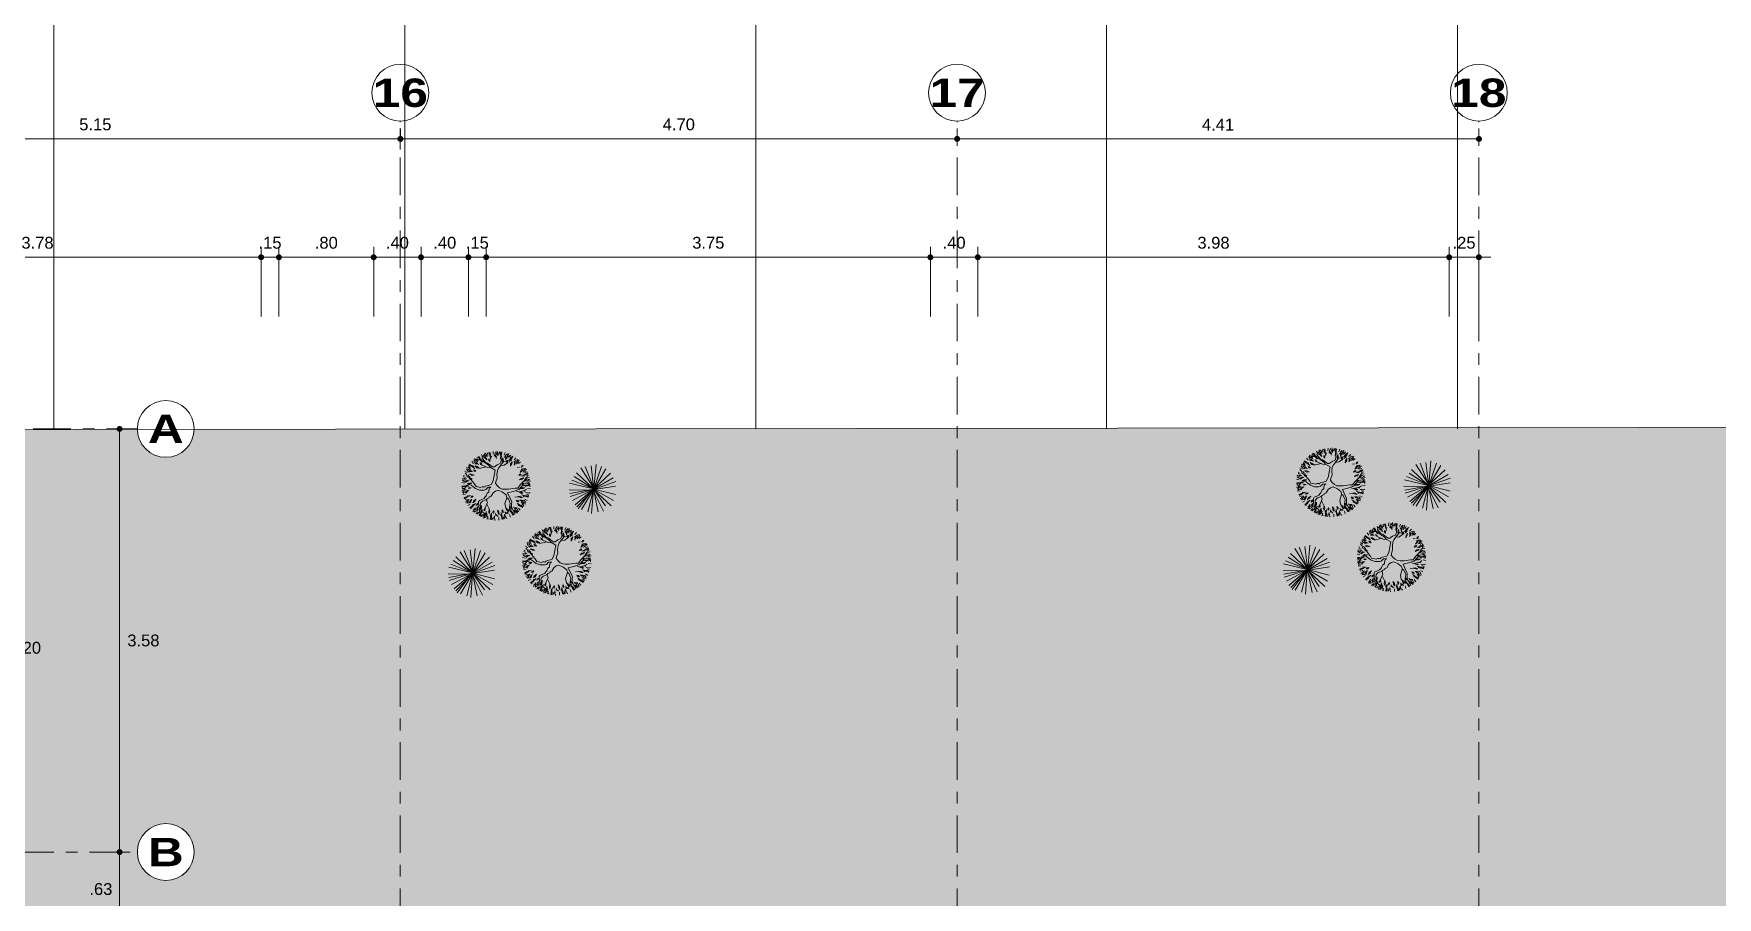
# Model space of a CAD drawing. Header units: millimetres. Extents: x 2178 to 2304, y 1220 to 1359.
# Drawn here: x 2214.23 to 2228.44, y 1340.01 to 1347.31 of the extents above; entities that cross this region are included whole.
import ezdxf
from ezdxf.enums import TextEntityAlignment as Align

# ---------------------------------------------------------------- set-up
doc = ezdxf.new("R2010")
doc.units = ezdxf.units.MM
doc.linetypes.add('CENTER', pattern=[50.8, 31.75, -6.35, 6.35, -6.35])
doc.layers.get('0').update_dxf_attribs({"lineweight": 0})
for name, color, linetype, lineweight in [('COTAS', 40, 'Continuous', 20), ('Ejes22', 50, 'CENTER', 9), ('vegetacio', 62, 'Continuous', 5), ('VEGETACION', 64, 'Continuous', 0)]:
    doc.layers.add(name, color=color, linetype=linetype, lineweight=lineweight)
doc.layers.add('pisos....', color=7, linetype='Continuous', lineweight=5, true_color=0x7c7f7e)
doc.styles.add('ARIAL', font='arial.ttf')
doc.styles.add('ARIALCH', font='arialbd.ttf', dxfattribs={"width": 1.25})
doc.dimstyles.new('RPM 50', dxfattribs={"dimtxt": 0.1, "dimasz": 0.05, "dimexe": 0.0885, "dimexo": 0.1535, "dimgap": 0.071, "dimtad": 2, "dimtih": 1, "dimtoh": 1, "dimzin": 4, "dimdsep": 46, "dimtxsty": 'ARIAL', "dimblk": 'DOT', "dimcen": 0.4, "dimdle": 0.25, "dimclrd": 8, "dimclre": 8, "dimclrt": 9, "dimadec": 0, "dimazin": 0, "dimtfac": 1, "dimtix": 1, "dimtmove": 0, "dimatfit": 3, "dimldrblk": 'DOT', "dimfxl": 0.5, "dimfxlon": 1, "dimlwd": 0, "dimlwe": 0, "dimarcsym": 0})

# ---------------------------------------------------------------- blocks, each defined once
blk = doc.blocks.new('_DOT')
at = {"color": 0, "linetype": 'ByBlock'}
blk.add_line((-0.5, 0), (-1, 0), dxfattribs=at)
at = {"color": 0, "linetype": 'ByBlock', "const_width": 0.5}
blk.add_lwpolyline([(-0.25, 0, 1), (0.25, 0, 1)], format="xyb", close=True, dxfattribs=at)
blk = doc.blocks.new('*D1033')
at = {"color": 8, "lineweight": 0, "transparency": 16777216}
for p, q in [((2212.175, 1346.42), (2212.175, 1346.508)), ((2217.326, 1346.331), (2217.326, 1346.508)), ((2212.225, 1346.42), (2217.276, 1346.42))]:
    blk.add_line(p, q, dxfattribs=at)
at = {"layer": 'Defpoints', "color": 0, "transparency": 16777216}
for p in [(2212.175, 1346.42), (2217.326, 1346.42), (2217.326, 1346.177)]:
    blk.add_point(p, dxfattribs=at)
at = {"color": 8, "lineweight": 0, "transparency": 16777216, "xscale": 0.05, "yscale": 0.05, "zscale": 0.05, "rotation": 180}
blk.add_blockref('_DOT', (2212.175, 1346.42), dxfattribs=at)
at = {"color": 8, "lineweight": 0, "transparency": 16777216, "xscale": 0.05, "yscale": 0.05, "zscale": 0.05}
blk.add_blockref('_DOT', (2217.326, 1346.42), dxfattribs=at)
at = {"color": 9, "transparency": 16777216, "insert": (2214.751, 1346.542), "char_height": 0.1, "attachment_point": 5, "style": 'ARIAL'}
blk.add_mtext('5.15', dxfattribs=at)
blk = doc.blocks.new('*D899')
at = {"color": 8, "lineweight": 0, "transparency": 16777216}
for p, q in [((2217.327, 1346.42), (2217.327, 1346.508)), ((2222.027, 1346.42), (2222.027, 1346.508)), ((2217.377, 1346.42), (2221.977, 1346.42))]:
    blk.add_line(p, q, dxfattribs=at)
at = {"layer": 'Defpoints', "color": 0, "transparency": 16777216}
for p in [(2217.327, 1346.42), (2222.027, 1346.42), (2222.027, 1346.42)]:
    blk.add_point(p, dxfattribs=at)
at = {"color": 8, "lineweight": 0, "transparency": 16777216, "xscale": 0.05, "yscale": 0.05, "zscale": 0.05, "rotation": 180}
blk.add_blockref('_DOT', (2217.327, 1346.42), dxfattribs=at)
at = {"color": 8, "lineweight": 0, "transparency": 16777216, "xscale": 0.05, "yscale": 0.05, "zscale": 0.05}
blk.add_blockref('_DOT', (2222.027, 1346.42), dxfattribs=at)
at = {"color": 9, "transparency": 16777216, "insert": (2219.677, 1346.542), "char_height": 0.1, "attachment_point": 5, "style": 'ARIAL'}
blk.add_mtext('4.70', dxfattribs=at)
blk = doc.blocks.new('*D900')
at = {"color": 8, "lineweight": 0, "transparency": 16777216}
for p, q in [((2222.027, 1346.42), (2222.027, 1346.508)), ((2226.432, 1346.42), (2226.432, 1346.508)), ((2222.077, 1346.42), (2226.382, 1346.42))]:
    blk.add_line(p, q, dxfattribs=at)
at = {"layer": 'Defpoints', "color": 0, "transparency": 16777216}
for p in [(2222.027, 1346.42), (2226.432, 1346.42), (2226.432, 1346.42)]:
    blk.add_point(p, dxfattribs=at)
at = {"color": 8, "lineweight": 0, "transparency": 16777216, "xscale": 0.05, "yscale": 0.05, "zscale": 0.05, "rotation": 180}
blk.add_blockref('_DOT', (2222.027, 1346.42), dxfattribs=at)
at = {"color": 8, "lineweight": 0, "transparency": 16777216, "xscale": 0.05, "yscale": 0.05, "zscale": 0.05}
blk.add_blockref('_DOT', (2226.432, 1346.42), dxfattribs=at)
at = {"color": 9, "transparency": 16777216, "insert": (2224.229, 1346.541), "char_height": 0.1, "attachment_point": 5, "style": 'ARIAL'}
blk.add_mtext('4.41', dxfattribs=at)
blk = doc.blocks.new('*D901')
at = {"color": 8, "lineweight": 0, "transparency": 16777216}
for p, q in [((2214.956, 1343.97), (2215.045, 1343.97)), ((2214.956, 1343.92), (2214.956, 1340.445)), ((2214.956, 1340.395), (2215.045, 1340.395))]:
    blk.add_line(p, q, dxfattribs=at)
at = {"layer": 'Defpoints', "color": 0, "transparency": 16777216}
for p in [(2214.956, 1343.97), (2214.956, 1340.395), (2214.956, 1340.395)]:
    blk.add_point(p, dxfattribs=at)
at = {"color": 8, "lineweight": 0, "transparency": 16777216, "xscale": 0.05, "yscale": 0.05, "zscale": 0.05}
for p, rotation in [((2214.956, 1343.97), 90), ((2214.956, 1340.395), 270)]:
    blk.add_blockref('_DOT', p, dxfattribs=dict(at, rotation=rotation))
at = {"color": 9, "transparency": 16777216, "insert": (2215.157, 1342.182), "char_height": 0.1, "attachment_point": 5, "style": 'ARIAL'}
blk.add_mtext('3.58', dxfattribs=at)
blk = doc.blocks.new('*D1070')
at = {"color": 8, "lineweight": 0, "transparency": 16777216}
for p, q in [((2212.375, 1344.92), (2212.375, 1345.508)), ((2216.151, 1344.92), (2216.151, 1345.508)), ((2212.425, 1345.42), (2216.101, 1345.42))]:
    blk.add_line(p, q, dxfattribs=at)
at = {"layer": 'Defpoints', "color": 0, "transparency": 16777216}
for p in [(2216.151, 1345.42), (2212.375, 1343.97), (2216.151, 1339.77)]:
    blk.add_point(p, dxfattribs=at)
at = {"color": 8, "lineweight": 0, "transparency": 16777216, "xscale": 0.05, "yscale": 0.05, "zscale": 0.05, "rotation": 180}
blk.add_blockref('_DOT', (2212.375, 1345.42), dxfattribs=at)
at = {"color": 8, "lineweight": 0, "transparency": 16777216, "xscale": 0.05, "yscale": 0.05, "zscale": 0.05}
blk.add_blockref('_DOT', (2216.151, 1345.42), dxfattribs=at)
at = {"color": 9, "transparency": 16777216, "insert": (2214.263, 1345.542), "char_height": 0.1, "attachment_point": 5, "style": 'ARIAL'}
blk.add_mtext('3.78', dxfattribs=at)
blk = doc.blocks.new('*D1071')
at = {"color": 8, "lineweight": 0, "transparency": 16777216}
for p, q in [((2216.151, 1344.92), (2216.151, 1345.508)), ((2216.301, 1344.92), (2216.301, 1345.508)), ((2216.101, 1345.42), (2216.051, 1345.42)), ((2216.151, 1345.42), (2216.301, 1345.42)), ((2216.351, 1345.42), (2216.401, 1345.42))]:
    blk.add_line(p, q, dxfattribs=at)
at = {"layer": 'Defpoints', "color": 0, "transparency": 16777216}
for p in [(2216.301, 1345.42), (2216.151, 1339.77), (2216.301, 1339.52)]:
    blk.add_point(p, dxfattribs=at)
at = {"color": 8, "lineweight": 0, "transparency": 16777216, "xscale": 0.05, "yscale": 0.05, "zscale": 0.05}
blk.add_blockref('_DOT', (2216.151, 1345.42), dxfattribs=at)
at = {"color": 8, "lineweight": 0, "transparency": 16777216, "xscale": 0.05, "yscale": 0.05, "zscale": 0.05, "rotation": 180}
blk.add_blockref('_DOT', (2216.301, 1345.42), dxfattribs=at)
at = {"color": 9, "transparency": 16777216, "insert": (2216.226, 1345.542), "char_height": 0.1, "attachment_point": 5, "style": 'ARIAL'}
blk.add_mtext('.15', dxfattribs=at)
blk = doc.blocks.new('*D1072')
at = {"color": 8, "lineweight": 0, "transparency": 16777216}
for p, q in [((2216.301, 1344.92), (2216.301, 1345.508)), ((2217.101, 1344.92), (2217.101, 1345.508)), ((2216.351, 1345.42), (2217.051, 1345.42))]:
    blk.add_line(p, q, dxfattribs=at)
at = {"layer": 'Defpoints', "color": 0, "transparency": 16777216}
for p in [(2217.101, 1345.42), (2216.301, 1339.52), (2217.101, 1338.02)]:
    blk.add_point(p, dxfattribs=at)
at = {"color": 8, "lineweight": 0, "transparency": 16777216, "xscale": 0.05, "yscale": 0.05, "zscale": 0.05, "rotation": 180}
blk.add_blockref('_DOT', (2216.301, 1345.42), dxfattribs=at)
at = {"color": 8, "lineweight": 0, "transparency": 16777216, "xscale": 0.05, "yscale": 0.05, "zscale": 0.05}
blk.add_blockref('_DOT', (2217.101, 1345.42), dxfattribs=at)
at = {"color": 9, "transparency": 16777216, "insert": (2216.701, 1345.542), "char_height": 0.1, "attachment_point": 5, "style": 'ARIAL'}
blk.add_mtext('.80', dxfattribs=at)
blk = doc.blocks.new('*D1073')
at = {"color": 8, "lineweight": 0, "transparency": 16777216}
for p, q in [((2217.101, 1344.92), (2217.101, 1345.508)), ((2217.501, 1344.92), (2217.501, 1345.508)), ((2217.151, 1345.42), (2217.451, 1345.42))]:
    blk.add_line(p, q, dxfattribs=at)
at = {"layer": 'Defpoints', "color": 0, "transparency": 16777216}
for p in [(2217.501, 1345.42), (2217.101, 1338.02), (2217.501, 1337.895)]:
    blk.add_point(p, dxfattribs=at)
at = {"color": 8, "lineweight": 0, "transparency": 16777216, "xscale": 0.05, "yscale": 0.05, "zscale": 0.05, "rotation": 180}
blk.add_blockref('_DOT', (2217.101, 1345.42), dxfattribs=at)
at = {"color": 8, "lineweight": 0, "transparency": 16777216, "xscale": 0.05, "yscale": 0.05, "zscale": 0.05}
blk.add_blockref('_DOT', (2217.501, 1345.42), dxfattribs=at)
at = {"color": 9, "transparency": 16777216, "insert": (2217.301, 1345.542), "char_height": 0.1, "attachment_point": 5, "style": 'ARIAL'}
blk.add_mtext('.40', dxfattribs=at)
blk = doc.blocks.new('*D1074')
at = {"color": 8, "lineweight": 0, "transparency": 16777216}
for p, q in [((2217.501, 1344.92), (2217.501, 1345.508)), ((2217.901, 1344.92), (2217.901, 1345.508)), ((2217.551, 1345.42), (2217.851, 1345.42))]:
    blk.add_line(p, q, dxfattribs=at)
at = {"layer": 'Defpoints', "color": 0, "transparency": 16777216}
for p in [(2217.901, 1345.42), (2217.501, 1337.895), (2217.901, 1337.895)]:
    blk.add_point(p, dxfattribs=at)
at = {"color": 8, "lineweight": 0, "transparency": 16777216, "xscale": 0.05, "yscale": 0.05, "zscale": 0.05, "rotation": 180}
blk.add_blockref('_DOT', (2217.501, 1345.42), dxfattribs=at)
at = {"color": 8, "lineweight": 0, "transparency": 16777216, "xscale": 0.05, "yscale": 0.05, "zscale": 0.05}
blk.add_blockref('_DOT', (2217.901, 1345.42), dxfattribs=at)
at = {"color": 9, "transparency": 16777216, "insert": (2217.701, 1345.542), "char_height": 0.1, "attachment_point": 5, "style": 'ARIAL'}
blk.add_mtext('.40', dxfattribs=at)
blk = doc.blocks.new('*D1075')
at = {"color": 8, "lineweight": 0, "transparency": 16777216}
for p, q in [((2217.901, 1344.92), (2217.901, 1345.508)), ((2218.051, 1344.92), (2218.051, 1345.508)), ((2217.851, 1345.42), (2217.801, 1345.42)), ((2217.901, 1345.42), (2218.051, 1345.42)), ((2218.101, 1345.42), (2218.151, 1345.42))]:
    blk.add_line(p, q, dxfattribs=at)
at = {"layer": 'Defpoints', "color": 0, "transparency": 16777216}
for p in [(2218.051, 1345.42), (2218.051, 1338.82), (2217.901, 1337.895)]:
    blk.add_point(p, dxfattribs=at)
at = {"color": 8, "lineweight": 0, "transparency": 16777216, "xscale": 0.05, "yscale": 0.05, "zscale": 0.05}
blk.add_blockref('_DOT', (2217.901, 1345.42), dxfattribs=at)
at = {"color": 8, "lineweight": 0, "transparency": 16777216, "xscale": 0.05, "yscale": 0.05, "zscale": 0.05, "rotation": 180}
blk.add_blockref('_DOT', (2218.051, 1345.42), dxfattribs=at)
at = {"color": 9, "transparency": 16777216, "insert": (2217.976, 1345.542), "char_height": 0.1, "attachment_point": 5, "style": 'ARIAL'}
blk.add_mtext('.15', dxfattribs=at)
blk = doc.blocks.new('*D984')
at = {"color": 8, "lineweight": 0, "transparency": 16777216}
for p, q in [((2218.051, 1344.92), (2218.051, 1345.508)), ((2221.801, 1344.92), (2221.801, 1345.508)), ((2218.101, 1345.42), (2221.751, 1345.42))]:
    blk.add_line(p, q, dxfattribs=at)
at = {"layer": 'Defpoints', "color": 0, "transparency": 16777216}
for p in [(2221.801, 1345.42), (2221.801, 1339.77), (2218.051, 1338.82)]:
    blk.add_point(p, dxfattribs=at)
at = {"color": 8, "lineweight": 0, "transparency": 16777216, "xscale": 0.05, "yscale": 0.05, "zscale": 0.05, "rotation": 180}
blk.add_blockref('_DOT', (2218.051, 1345.42), dxfattribs=at)
at = {"color": 8, "lineweight": 0, "transparency": 16777216, "xscale": 0.05, "yscale": 0.05, "zscale": 0.05}
blk.add_blockref('_DOT', (2221.801, 1345.42), dxfattribs=at)
at = {"color": 9, "transparency": 16777216, "insert": (2219.926, 1345.542), "char_height": 0.1, "attachment_point": 5, "style": 'ARIAL'}
blk.add_mtext('3.75', dxfattribs=at)
blk = doc.blocks.new('*D985')
at = {"color": 8, "lineweight": 0, "transparency": 16777216}
for p, q in [((2221.801, 1344.92), (2221.801, 1345.508)), ((2222.201, 1344.92), (2222.201, 1345.508)), ((2221.851, 1345.42), (2222.151, 1345.42))]:
    blk.add_line(p, q, dxfattribs=at)
at = {"layer": 'Defpoints', "color": 0, "transparency": 16777216}
for p in [(2222.201, 1345.42), (2221.801, 1339.77), (2222.201, 1339.77)]:
    blk.add_point(p, dxfattribs=at)
at = {"color": 8, "lineweight": 0, "transparency": 16777216, "xscale": 0.05, "yscale": 0.05, "zscale": 0.05, "rotation": 180}
blk.add_blockref('_DOT', (2221.801, 1345.42), dxfattribs=at)
at = {"color": 8, "lineweight": 0, "transparency": 16777216, "xscale": 0.05, "yscale": 0.05, "zscale": 0.05}
blk.add_blockref('_DOT', (2222.201, 1345.42), dxfattribs=at)
at = {"color": 9, "transparency": 16777216, "insert": (2222.001, 1345.542), "char_height": 0.1, "attachment_point": 5, "style": 'ARIAL'}
blk.add_mtext('.40', dxfattribs=at)
blk = doc.blocks.new('*D986')
at = {"color": 8, "lineweight": 0, "transparency": 16777216}
for p, q in [((2222.201, 1344.92), (2222.201, 1345.508)), ((2226.181, 1344.92), (2226.181, 1345.508)), ((2222.251, 1345.42), (2226.131, 1345.42))]:
    blk.add_line(p, q, dxfattribs=at)
at = {"layer": 'Defpoints', "color": 0, "transparency": 16777216}
for p in [(2226.181, 1345.42), (2222.201, 1339.77), (2226.181, 1339.77)]:
    blk.add_point(p, dxfattribs=at)
at = {"color": 8, "lineweight": 0, "transparency": 16777216, "xscale": 0.05, "yscale": 0.05, "zscale": 0.05, "rotation": 180}
blk.add_blockref('_DOT', (2222.201, 1345.42), dxfattribs=at)
at = {"color": 8, "lineweight": 0, "transparency": 16777216, "xscale": 0.05, "yscale": 0.05, "zscale": 0.05}
blk.add_blockref('_DOT', (2226.181, 1345.42), dxfattribs=at)
at = {"color": 9, "transparency": 16777216, "insert": (2224.191, 1345.542), "char_height": 0.1, "attachment_point": 5, "style": 'ARIAL'}
blk.add_mtext('3.98', dxfattribs=at)
blk = doc.blocks.new('*D987')
at = {"color": 8, "lineweight": 0, "transparency": 16777216}
for p, q in [((2226.181, 1344.92), (2226.181, 1345.508)), ((2226.431, 1344.92), (2226.431, 1345.508)), ((2226.131, 1345.42), (2226.081, 1345.42)), ((2226.181, 1345.42), (2226.431, 1345.42)), ((2226.481, 1345.42), (2226.531, 1345.42))]:
    blk.add_line(p, q, dxfattribs=at)
at = {"layer": 'Defpoints', "color": 0, "transparency": 16777216}
for p in [(2226.431, 1345.42), (2226.181, 1339.77), (2226.431, 1339.77)]:
    blk.add_point(p, dxfattribs=at)
at = {"color": 8, "lineweight": 0, "transparency": 16777216, "xscale": 0.05, "yscale": 0.05, "zscale": 0.05}
blk.add_blockref('_DOT', (2226.181, 1345.42), dxfattribs=at)
at = {"color": 8, "lineweight": 0, "transparency": 16777216, "xscale": 0.05, "yscale": 0.05, "zscale": 0.05, "rotation": 180}
blk.add_blockref('_DOT', (2226.431, 1345.42), dxfattribs=at)
at = {"color": 9, "transparency": 16777216, "insert": (2226.306, 1345.542), "char_height": 0.1, "attachment_point": 5, "style": 'ARIAL'}
blk.add_mtext('.25', dxfattribs=at)
blk = doc.blocks.new('*D1110')
at = {"color": 8, "lineweight": 0, "transparency": 16777216}
for p, q in [((2214.956, 1340.395), (2214.868, 1340.395)), ((2214.956, 1340.345), (2214.956, 1339.82)), ((2214.956, 1339.77), (2214.868, 1339.77))]:
    blk.add_line(p, q, dxfattribs=at)
at = {"layer": 'Defpoints', "color": 0, "transparency": 16777216}
for p in [(2215.106, 1340.395), (2214.956, 1339.77), (2215.106, 1339.77)]:
    blk.add_point(p, dxfattribs=at)
at = {"color": 8, "lineweight": 0, "transparency": 16777216, "xscale": 0.05, "yscale": 0.05, "zscale": 0.05}
for p, rotation in [((2214.956, 1340.395), 90), ((2214.956, 1339.77), 270)]:
    blk.add_blockref('_DOT', p, dxfattribs=dict(at, rotation=rotation))
at = {"color": 9, "transparency": 16777216, "insert": (2214.798, 1340.082), "char_height": 0.1, "attachment_point": 5, "style": 'ARIAL'}
blk.add_mtext('.63', dxfattribs=at)
blk = doc.blocks.new('*D1112')
at = {"color": 8, "lineweight": 0, "transparency": 16777216}
for p, q in [((2213.456, 1343.72), (2214.045, 1343.72)), ((2213.956, 1343.67), (2213.956, 1340.57)), ((2213.456, 1340.52), (2214.045, 1340.52))]:
    blk.add_line(p, q, dxfattribs=at)
at = {"layer": 'Defpoints', "color": 0, "transparency": 16777216}
for p in [(2211.975, 1343.72), (2211.826, 1340.52), (2213.956, 1340.52)]:
    blk.add_point(p, dxfattribs=at)
at = {"color": 8, "lineweight": 0, "transparency": 16777216, "xscale": 0.05, "yscale": 0.05, "zscale": 0.05}
for p, rotation in [((2213.956, 1343.72), 90), ((2213.956, 1340.52), 270)]:
    blk.add_blockref('_DOT', p, dxfattribs=dict(at, rotation=rotation))
at = {"color": 9, "transparency": 16777216, "insert": (2214.157, 1342.12), "char_height": 0.1, "attachment_point": 5, "style": 'ARIAL'}
blk.add_mtext('3.20', dxfattribs=at)
blk = doc.blocks.new('MAGNOLIA-PLANTA')
for p, q in [((-0.66, 4.82), (-0.7, 4.98)), ((-0.43, 4.61), (-0.51, 4.97)), ((-0.18, 4.91), (-0.17, 5.09)), ((0.42, 4.63), (0.4, 5.04)), ((-3.68, 2.17), (-3.75, 2.5)), ((-3.29, 3.27), (-3.59, 3.49)), ((-3.17, 2.71), (-3.47, 2.76)), ((-3.29, 3.66), (-3.4, 3.8)), ((-3.04, 3.23), (-3.36, 3.58)), ((-3.23, 3.5), (-3.04, 3.23)), ((-2.66, 3.83), (-2.93, 4.13)), ((-2.7, 3.15), (-2.87, 3.28)), ((-2.74, 3.33), (-2.66, 3.03)), ((-2.72, 3.29), (-2.67, 3.63)), ((-2.05, 3.62), (-2.32, 3.77)), ((-1.98, 4.19), (-2.18, 4.5)), ((-2.05, 3.67), (-1.96, 3.49)), ((-1.75, 4.07), (-1.93, 4.51)), ((-1.85, 4.56), (-1.9, 4.73)), ((-1.84, 4.39), (-1.75, 4.07)), ((-1.46, 3.88), (-1.57, 4.06)), ((-1.55, 3.3), (-1.2, 3.01)), ((-1.44, 4.07), (-1.46, 3.76)), ((-1.43, 4.02), (-1.27, 4.32)), ((-1.19, 4.5), (-1.35, 4.88)), ((-1.2, 3.01), (-0.68, 2.96)), ((-0.69, 4.1), (-0.89, 4.33)), ((-0.68, 4.14), (-0.65, 3.95)), ((-0.26, 4.42), (-0.28, 4.9)), ((-0.23, 4.75), (-0.26, 4.42)), ((-0.05, 4.14), (-0.09, 4.35)), ((0.04, 4.31), (-0.09, 4.02)), ((0.03, 4.26), (0.28, 4.49)), ((0.75, 4.09), (0.65, 4.37)), ((0.78, 4.12), (0.74, 3.92)), ((1.23, 2.68), (0.78, 2.62)), ((1.03, 4.75), (1.05, 4.91)), ((1.17, 4.47), (1.22, 4.84)), ((2, 3.02), (1.23, 2.68)), ((1.26, 4.23), (1.41, 4.69)), ((1.41, 4.54), (1.26, 4.23)), ((1.51, 4.03), (1.29, 3.81)), ((1.37, 3.9), (1.4, 4.11)), ((2.51, 2.54), (1.38, 2.79)), ((1.48, 3.99), (1.8, 4.11)), ((1.51, 4.67), (1.58, 4.83)), ((1.97, 4.21), (2.1, 4.59)), ((2.14, 3.6), (2.03, 3.43)), ((2.1, 3.58), (2.1, 3.88)), ((2.79, 3.26), (2.51, 3.13)), ((2.59, 4.11), (2.66, 4.25)), ((2.62, 3.19), (2.72, 3.38)), ((2.63, 3.8), (2.8, 4.12)), ((2.63, 3.54), (2.93, 3.92)), ((2.87, 3.78), (2.63, 3.54)), ((2.75, 3.24), (3.09, 3.25)), ((3.01, 3.86), (3.14, 4)), ((3.24, 2.64), (3.08, 2.52)), ((3.2, 2.64), (3.3, 2.92)), ((3.29, 3.27), (3.54, 3.59)), ((3.68, 2.42), (4.09, 2.67)), ((3.99, 2.56), (3.68, 2.42)), ((3.77, 2.66), (4.04, 2.91)), ((3.84, 2.97), (3.95, 3.08)), ((4.15, 2.6), (4.31, 2.68)), ((-4.88, 0.69), (-5.05, 0.74)), ((-4.87, 0.21), (-5.04, 0.19)), ((-4.62, 0.4), (-4.99, 0.38)), ((-4.5, 1.23), (-4.9, 1.29)), ((-4.4, 0.53), (-4.88, 0.6)), ((-4.51, 1.86), (-4.67, 1.9)), ((-4.21, 1.95), (-4.56, 2.06)), ((-4.35, 2.31), (-4.5, 2.42)), ((-4.17, 0.05), (-4.43, -0.1)), ((-3.96, 2), (-4.38, 2.22)), ((-4.2, 0.78), (-4.38, 1.07)), ((-4.09, 0.69), (-4.31, 0.68)), ((-4.24, 0.8), (-3.99, 0.62)), ((-4.23, 2.19), (-3.96, 2)), ((-4.21, 0.07), (-4.01, 0.06)), ((-3.9, 1.47), (-4.2, 1.41)), ((-3.93, 1.5), (-3.75, 1.42)), ((-3.61, 2.04), (-3.82, 2.11)), ((-3.72, 2.2), (-3.54, 1.95)), ((3.74, 2.11), (3.43, 2.08)), ((3.55, 2.1), (3.71, 2.24)), ((3.69, 2.1), (4.01, 1.99)), ((3.95, 1.37), (3.76, 1.31)), ((3.9, 1.38), (4.1, 1.61)), ((4.23, 0.7), (3.93, 0.78)), ((4.05, 0.75), (4.25, 0.83)), ((4.14, -0.04), (4.4, 0.11)), ((4.18, 0.7), (4.45, 0.49)), ((4.21, 1.94), (4.55, 2.16)), ((4.29, 1.01), (4.76, 1.11)), ((4.62, 1.04), (4.29, 1.01)), ((4.45, 1.21), (4.79, 1.35)), ((4.62, 1.47), (4.77, 1.54)), ((4.62, 0.38), (5.01, 0.47)), ((4.79, 1.01), (4.97, 1.03)), ((-4.65, -0.38), (-5.05, -0.46)), ((-4.82, -1.01), (-5, -1.03)), ((-4.48, -1.2), (-4.82, -1.35)), ((-4.65, -1.46), (-4.8, -1.53)), ((-4.32, -1), (-4.79, -1.1)), ((-4.65, -1.03), (-4.32, -1)), ((-4.24, -1.94), (-4.58, -2.15)), ((-4.21, -0.7), (-4.48, -0.49)), ((-4.08, -0.75), (-4.28, -0.83)), ((-4.26, -0.69), (-3.96, -0.77)), ((-3.93, -1.37), (-4.13, -1.61)), ((-3.72, -2.42), (-4.12, -2.67)), ((-4.02, -2.56), (-3.72, -2.42)), ((-3.39, -0.9), (-4.01, -0.73)), ((-3.98, -1.37), (-3.79, -1.31)), ((-3.77, -2.1), (-3.46, -2.08)), ((-3.58, -2.09), (-3.74, -2.24)), ((-3.58, -0.99), (-3, -0.8)), ((-3.26, -1.59), (-2.76, -1.64)), ((-1.32, -2.6), (-1.58, -1.74)), ((1.42, -1.98), (1.25, -2.46)), ((1.25, -2.46), (1.59, -3.25)), ((3.68, -2.2), (3.51, -1.94)), ((3.58, -2.04), (3.78, -2.1)), ((3.65, -2.16), (3.72, -2.5)), ((3.9, -1.5), (3.72, -1.42)), ((3.87, -1.46), (4.17, -1.41)), ((3.93, -1.99), (4.35, -2.22)), ((4.2, -2.19), (3.93, -1.99)), ((4.21, -0.8), (3.96, -0.62)), ((4.18, -0.07), (3.98, -0.06)), ((4.06, -0.68), (4.27, -0.67)), ((4.17, -0.78), (4.35, -1.07)), ((4.18, -1.95), (4.53, -2.05)), ((4.31, -2.31), (4.47, -2.41)), ((4.37, -0.52), (4.85, -0.59)), ((4.7, -0.61), (4.37, -0.52)), ((4.47, -1.23), (4.87, -1.28)), ((4.48, -1.85), (4.64, -1.9)), ((4.59, -0.39), (4.96, -0.37)), ((4.84, -0.2), (5, -0.19)), ((4.84, -0.69), (5.02, -0.73)), ((-4.18, -2.59), (-4.35, -2.67)), ((-3.8, -2.66), (-4.07, -2.91)), ((-3.87, -2.96), (-3.99, -3.08)), ((-3.32, -3.27), (-3.57, -3.59)), ((-3.23, -2.63), (-3.33, -2.92)), ((-3.27, -2.64), (-3.11, -2.52)), ((-3.04, -3.86), (-3.17, -3.99)), ((-2.78, -3.23), (-3.12, -3.24)), ((-2.67, -3.54), (-2.96, -3.91)), ((-2.9, -3.77), (-2.67, -3.54)), ((-2.66, -3.79), (-2.83, -4.12)), ((-2.82, -3.26), (-2.54, -3.13)), ((-2.65, -3.19), (-2.75, -3.37)), ((-2.62, -4.1), (-2.69, -4.25)), ((-2.17, -3.59), (-2.06, -3.43)), ((-2.13, -3.57), (-2.13, -3.87)), ((-2.01, -4.2), (-2.13, -4.59)), ((-1.51, -3.98), (-1.83, -4.11)), ((-1.54, -4.66), (-1.61, -4.83)), ((-1.54, -4.02), (-1.32, -3.8)), ((-1.44, -3.23), (-1.32, -2.6)), ((-1.3, -4.23), (-1.44, -4.68)), ((-1.44, -4.53), (-1.3, -4.23)), ((-1.4, -3.89), (-1.43, -4.11)), ((-1.21, -4.47), (-1.25, -4.83)), ((-1.06, -4.74), (-1.08, -4.91)), ((-0.81, -4.11), (-0.77, -3.92)), ((-0.78, -4.08), (-0.68, -4.36)), ((-0.45, -4.63), (-0.43, -5.03)), ((-0.06, -4.25), (-0.31, -4.48)), ((-0.07, -4.3), (0.06, -4.02)), ((0.02, -4.13), (0.06, -4.34)), ((0.15, -4.9), (0.14, -5.08)), ((0.2, -4.74), (0.23, -4.41)), ((0.23, -4.41), (0.24, -4.89)), ((0.4, -4.6), (0.48, -4.96)), ((0.64, -4.14), (0.62, -3.94)), ((0.62, -4.82), (0.67, -4.98)), ((0.66, -4.1), (0.86, -4.33)), ((1.01, -3.39), (0.96, -3.49)), ((1.35, -2.7), (1.01, -3.39)), ((1.16, -4.5), (1.31, -4.87)), ((1.4, -4.01), (1.24, -4.31)), ((1.4, -4.06), (1.43, -3.75)), ((1.43, -3.87), (1.54, -4.05)), ((1.72, -4.06), (1.9, -4.51)), ((1.81, -4.39), (1.72, -4.06)), ((1.81, -4.55), (1.87, -4.73)), ((2.02, -3.66), (1.93, -3.49)), ((1.95, -4.19), (2.15, -4.5)), ((2.02, -3.62), (2.28, -3.77)), ((2.23, -4.31), (2.33, -4.44)), ((2.71, -3.33), (2.63, -3.03)), ((2.63, -3.82), (2.9, -4.12)), ((2.69, -3.28), (2.64, -3.62)), ((2.67, -3.14), (2.84, -3.27)), ((3.15, -2.75), (3, -2.61)), ((3.2, -3.5), (3.01, -3.22)), ((3.01, -3.22), (3.33, -3.58)), ((3.14, -2.7), (3.44, -2.75)), ((3.26, -3.65), (3.37, -3.8)), ((3.57, -3.28), (3.71, -3.37)), ((3.78, -2.69), (4.14, -2.88))]:
    blk.add_line(p, q)
for points in [[(-0.85, 4.94), (-0.67, 4.65), (-0.7, 4.36), (-0.67, 4.15), (-0.81, 4.57)], [(0.03, 4.99), (0.18, 4.66), (0.04, 4.31), (-0.09, 4.68)], [(-4.32, 2.54), (-3.95, 2.5), (-3.72, 2.2), (-4.1, 2.28)], [(-3.99, 3.04), (-3.78, 2.95), (-3.71, 2.73), (-3.92, 2.85)], [(-3.19, 3.85), (-2.85, 3.7), (-2.74, 3.33), (-3.08, 3.54)], [(-2.49, 4.36), (-2.22, 4.15), (-2.15, 3.86), (-2.05, 3.68), (-2.33, 4.02)], [(-2.36, 3.52), (-2.14, 3.21), (-2.12, 2.88), (-2.33, 3.24)], [(-1.76, 3.69), (-1.6, 3.53), (-1.61, 3.3), (-1.76, 3.48)], [(-1.68, 4.71), (-1.42, 4.45), (-1.44, 4.07), (-1.69, 4.37)], [(-1.02, 4.11), (-0.92, 3.75), (-1.01, 3.43), (-1.08, 3.84)], [(0.89, 4.93), (0.96, 4.6), (0.83, 4.33), (0.78, 4.13), (0.8, 4.57)], [(1.02, 3.94), (1.04, 3.72), (0.88, 3.55), (0.89, 3.79)], [(1.86, 3.8), (1.7, 3.45), (1.43, 3.26), (1.63, 3.63)], [(1.73, 4.68), (1.77, 4.31), (1.51, 4.03), (1.51, 4.42)], [(2.31, 3.35), (2.25, 3.13), (2.04, 3.03), (2.13, 3.25)], [(2.52, 4.32), (2.48, 3.98), (2.26, 3.78), (2.15, 3.61), (2.31, 4.01)], [(3.04, 2.93), (2.78, 2.65), (2.45, 2.57), (2.77, 2.84)], [(3.23, 3.8), (3.13, 3.44), (2.79, 3.26), (2.93, 3.63)], [(3.85, 3.19), (3.69, 2.89), (3.41, 2.77), (3.25, 2.65), (3.54, 2.97)], [(-5.02, 0.04), (-4.71, 0.17), (-4.42, 0.09), (-4.22, 0.07), (-4.65, 0.01)], [(-4.92, 0.91), (-4.57, 1.01), (-4.24, 0.8), (-4.63, 0.74)], [(-4.71, 1.75), (-4.37, 1.76), (-4.13, 1.59), (-3.94, 1.51), (-4.37, 1.6)], [(-4.08, 1.19), (-3.71, 1.1), (-3.48, 0.86), (-3.87, 1)], [(-4.08, 0.34), (-3.86, 0.4), (-3.66, 0.27), (-3.9, 0.23)], [(-3.72, 1.71), (-3.49, 1.69), (-3.35, 1.5), (-3.59, 1.55)], [(3.31, 2.36), (3.18, 2.17), (2.95, 2.14), (3.11, 2.32)], [(3.86, 1.7), (3.52, 1.54), (3.18, 1.57), (3.58, 1.72)], [(3.92, 1.08), (3.73, 0.95), (3.5, 1), (3.71, 1.12)], [(4.21, 0.28), (3.83, 0.24), (3.53, 0.38), (3.95, 0.39)], [(4.33, 2.46), (4.12, 2.16), (3.74, 2.11), (4, 2.41)], [(4.91, 0.83), (4.6, 0.61), (4.23, 0.7), (4.58, 0.89)], [(-4.74, -1.67), (-4.48, -1.45), (-4.19, -1.43), (-3.99, -1.37), (-4.37, -1.57)], [(-4.36, -2.46), (-4.15, -2.15), (-3.77, -2.1), (-4.03, -2.4)], [(-4.24, -0.27), (-3.86, -0.23), (-3.56, -0.38), (-3.98, -0.38)], [(-3.95, -1.07), (-3.76, -0.94), (-3.54, -0.99), (-3.75, -1.11)], [(-3.89, -1.7), (-3.55, -1.53), (-3.21, -1.57), (-3.61, -1.71)], [(-3.34, -2.35), (-3.21, -2.17), (-2.98, -2.14), (-3.14, -2.32)], [(3.39, -2.5), (3.08, -2.29), (2.94, -1.98), (3.27, -2.25)], [(3.69, -1.7), (3.46, -1.68), (3.32, -1.5), (3.56, -1.54)], [(4.05, -0.33), (3.83, -0.39), (3.63, -0.27), (3.87, -0.23)], [(4.28, -2.53), (3.92, -2.5), (3.68, -2.2), (4.07, -2.27)], [(4.68, -1.75), (4.34, -1.76), (4.1, -1.58), (3.91, -1.5), (4.34, -1.59)], [(4.99, -0.04), (4.68, -0.16), (4.39, -0.08), (4.19, -0.07), (4.62, -0.01)], [(4.89, -0.91), (4.53, -1), (4.21, -0.8), (4.6, -0.74)], [(-3.88, -3.19), (-3.72, -2.89), (-3.45, -2.77), (-3.28, -2.64), (-3.57, -2.97)], [(-3.26, -3.79), (-3.16, -3.43), (-2.82, -3.26), (-2.96, -3.63)], [(-2.55, -4.32), (-2.51, -3.98), (-2.29, -3.77), (-2.18, -3.6), (-2.34, -4.01)], [(-2.34, -3.35), (-2.28, -3.13), (-2.07, -3.02), (-2.16, -3.25)], [(-1.89, -3.79), (-1.73, -3.45), (-1.46, -3.26), (-1.66, -3.62)], [(-1.05, -3.94), (-1.07, -3.72), (-0.91, -3.54), (-0.92, -3.78)], [(-0.92, -4.92), (-0.99, -4.59), (-0.86, -4.32), (-0.82, -4.12), (-0.83, -4.56)], [(-0.48, -4.2), (-0.45, -3.82), (-0.25, -3.55), (-0.32, -3.97)], [(0.36, -4.06), (0.26, -3.85), (0.35, -3.64), (0.43, -3.86)], [(0.82, -4.94), (0.64, -4.65), (0.67, -4.35), (0.64, -4.15), (0.78, -4.56)], [(0.99, -4.11), (0.88, -3.74), (0.98, -3.42), (1.05, -3.83)], [(1.65, -4.7), (1.39, -4.44), (1.4, -4.06), (1.65, -4.37)], [(1.73, -3.68), (1.57, -3.52), (1.58, -3.29), (1.73, -3.48)], [(2.45, -4.35), (2.19, -4.15), (2.12, -3.86), (2.02, -3.67), (2.29, -4.02)], [(2.33, -3.52), (2.11, -3.21), (2.09, -2.87), (2.3, -3.24)], [(2.88, -2.87), (2.68, -2.77), (2.61, -2.55), (2.81, -2.67)], [(3.16, -3.85), (2.82, -3.69), (2.71, -3.33), (3.05, -3.53)], [(3.8, -3.25), (3.47, -3.14), (3.31, -2.89), (3.16, -2.75), (3.53, -2.98)]]:
    blk.add_lwpolyline(points, close=True)
for points in [[(1.63, 4.57), (1.96, 4.32), (2.03, 4.06), (1.85, 3.84), (1.63, 3.52), (1.23, 3.34), (0.73, 2.97), (0.47, 2.79), (0.22, 2.79), (-0.18, 3.08), (-0.62, 3.26), (-0.76, 3.63), (-0.76, 4.28), (-0.69, 4.57), (-0.54, 4.97)], [(-2.17, 4.11), (-1.97, 3.8), (-1.64, 3.7), (-1.5, 3.55), (-1.16, 3.63), (-0.84, 3.19), (-0.62, 2.9), (-0.4, 2.61), (-0.22, 2.25), (-0.15, 1.63), (-0.18, 1.12), (0, 0.58), (0.04, 0.33), (-0.22, 0), (-0.54, -0.29), (-0.91, -0.47), (-1.27, -0.51), (-1.82, -0.51), (-2.8, -0.36), (-3.19, -0.36), (-3.56, 0.15), (-4.1, 0.69), (-4.42, 1.19), (-4.56, 1.31), (-4.56, 1.55), (-4.79, 1.54)], [(4.52, 1.91), (4.3, 1.65), (4.21, 1.36), (4.08, 1.27), (3.88, 1.2), (3.67, 0.91), (3.41, 0.62), (3.19, 0.33), (3.09, 0.18), (2.9, -0.11), (2.65, -0.15), (2.25, -0.25), (2.03, -0.15), (1.78, -0.15), (1.63, -0.22), (1.56, -0.07), (1.13, 0.07), (0.69, 0.18), (0.4, 0.73), (0.11, 2.28), (0.76, 2.68), (1.02, 2.97), (1.6, 3.41), (1.89, 3.52), (2.18, 3.81), (2.43, 3.81), (2.94, 3.81)], [(-4.97, -0.15), (-4.86, 0.22), (-4.68, 0.4), (-4.07, 0.29), (-3.34, -0.54), (-2.51, -0.83), (-1.71, -1.02), (-2.32, -2.36), (-2.29, -2.65), (-2.29, -3.08), (-2.4, -3.34), (-2.58, -3.66), (-2.8, -3.81), (-2.94, -3.81), (-3.34, -3.7)], [(2.74, -4.16), (2.4, -3.84), (2.51, -2.87), (2.54, -2.58), (2.54, -2.32), (2.43, -2.14), (2.14, -2.03), (1.74, -1.85), (1.56, -1.63), (1.45, -1.49), (1.27, -1.09), (1.02, -0.94), (1.02, -0.65), (0.94, -0.36), (0.73, -0.18), (1.16, -0.22), (1.49, -0.54), (1.74, -0.62), (2.4, -0.62), (2.98, -0.4), (3.38, -0.11), (3.63, 0.11), (3.85, 0.18), (4.25, 0.07), (4.43, -0.15), (4.61, -0.44), (4.72, -0.65), (4.79, -1.05), (4.76, -1.23)], [(-1.09, -4.79), (-1.31, -4.17), (-1.52, -4.06), (-1.67, -3.95), (-1.96, -3.63), (-2, -3.12), (-2.11, -2.54), (-1.82, -1.89), (-1.6, -1.74), (-1.49, -1.34), (-0.98, -0.94), (-0.33, -0.65), (0.04, -0.76), (0.4, -1.02), (0.69, -1.52), (0.98, -1.63), (0.98, -1.78), (1.27, -1.89), (1.42, -2.07), (1.96, -2.25), (2.25, -2.54), (2.29, -2.87), (2.18, -3.26), (2.18, -3.45), (2.14, -3.7), (1.92, -3.88), (1.63, -4.13), (1.52, -4.35), (1.31, -4.42), (1.2, -4.71), (1.13, -4.9)]]:
    blk.add_lwpolyline(points)
blk = doc.blocks.new('Arbust11')
for p, q in [((0.028, 0.486), (-0.374, 0.704)), ((-0.349, 0.748), (0.041, 0.486)), ((-0.062, 0.557), (-0.333, 0.794)), ((0.038, 0.486), (-0.274, 0.822)), ((-0.162, 0.888), (0.038, 0.486)), ((0.038, 0.487), (-0.094, 0.94)), ((0.041, 0.482), (0.038, 0.935)), ((0.041, 0.545), (0.141, 0.941)), ((0.044, 0.486), (0.309, 0.872)), ((0.044, 0.479), (0.381, 0.779)), ((0.047, 0.479), (0.437, 0.676)), ((0.059, 0.52), (0.2, 0.847)), ((-0.433, 0.526), (0.044, 0.482)), ((0.044, 0.482), (-0.427, 0.467)), ((-0.053, 0.479), (-0.427, 0.395)), ((0.031, 0.486), (-0.405, 0.61)), ((0.041, 0.476), (-0.389, 0.267)), ((0.041, 0.47), (-0.336, 0.217)), ((0.041, 0.473), (-0.274, 0.158)), ((0.038, 0.467), (-0.212, 0.099)), ((0.05, 0.454), (-0.109, 0.021)), ((0.05, 0.464), (-0.022, 0.015)), ((0.047, 0.486), (0.499, 0.426)), ((0.05, 0.479), (0.29, 0.083)), ((0.05, 0.473), (0.43, 0.245)), ((0.053, 0.489), (0.474, 0.514)), ((0.053, 0.47), (0.194, 0.018)), ((0.053, 0.445), (0.091, 0.027)), ((0.056, 0.476), (0.365, 0.143)), ((0.072, 0.476), (0.465, 0.348))]:
    blk.add_line(p, q)

msp = doc.modelspace()

# ---------------------------------------------------------------- hatches: boundary and pattern name
h = msp.add_hatch()
h.set_pattern_fill('AR-B816', color=256)
h.paths.add_polyline_path([(2235.82, 1354.824), (2181.776, 1354.824), (2181.776, 1348.97), (2181.776, 1344.149, -0.648232), (2182.176, 1343.97), (2184.776, 1343.97), (2184.776, 1348.97), (2184.776, 1351.824), (2232.176, 1351.824), (2235.82, 1351.824)])
h.paths.add_polyline_path([(2184.688, 1345.438), (2184.933, 1345.438), (2184.933, 1345.644), (2184.688, 1345.644)], flags=24)
h.paths.add_polyline_path([(2181.725, 1343.79), (2182.148, 1343.79), (2182.148, 1344.15), (2181.725, 1344.15)], flags=9)
h = msp.add_hatch()
h.set_pattern_fill('AR-SAND', color=256, scale=0.009)
h.paths.add_polyline_path([(2232.183, 1343.987), (2226.431, 1343.979), (2226.431, 1339.77), (2229.031, 1339.77, -1), (2229.511, 1339.77, -1), (2229.031, 1339.77), (2226.431, 1339.77), (2226.38, 1336.645), (2229.031, 1336.645, -1), (2229.511, 1336.645, -1), (2229.031, 1336.645), (2226.38, 1336.645), (2226.34, 1334.195), (2229.038, 1334.195, -0.057924), (2229.031, 1334.25, -1), (2229.511, 1334.25, -0.890495), (2229.038, 1334.195), (2226.34, 1334.195), (2226.276, 1330.269), (2229.031, 1330.273, -0.983454), (2229.511, 1330.274), (2232.201, 1330.277)])
h.paths.add_polyline_path([(2226.431, 1343.979), (2222.026, 1343.973), (2222.026, 1339.77), (2226.431, 1339.77)])
h.paths.add_polyline_path([(2222.026, 1343.973), (2217.326, 1343.967), (2217.326, 1339.77), (2222.026, 1339.77)])
h.paths.add_polyline_path([(2217.326, 1343.967), (2215.586, 1343.965, -0.978556), (2215.106, 1343.964), (2212.375, 1343.961), (2212.231, 1340.395), (2215.106, 1340.395, -1), (2215.586, 1340.395, -1), (2215.106, 1340.395), (2212.231, 1340.395), (2212.226, 1340.27), (2212.226, 1339.77), (2212.751, 1339.77), (2217.326, 1339.77)])
h.paths.add_polyline_path([(2213.996, 1342.016), (2214.318, 1342.016), (2214.318, 1342.222), (2213.996, 1342.222)], flags=24)
h.paths.add_polyline_path([(2213.99, 1343.741), (2214.234, 1343.741), (2214.234, 1343.947), (2213.99, 1343.947)], flags=24)
h.paths.add_polyline_path([(2213.99, 1339.916), (2214.234, 1339.916), (2214.234, 1340.122), (2213.99, 1340.122)], flags=24)
h.paths.add_polyline_path([(2213.99, 1340.291), (2214.234, 1340.291), (2214.234, 1340.497), (2213.99, 1340.497)], flags=24)
h.paths.add_polyline_path([(2214.996, 1342.078), (2215.318, 1342.078), (2215.318, 1342.284), (2214.996, 1342.284)], flags=24)
h.paths.add_polyline_path([(2214.672, 1339.978), (2214.917, 1339.978), (2214.917, 1340.184), (2214.672, 1340.184)], flags=24)
at = {"layer": 'pisos....'}
h = msp.add_hatch(dxfattribs=at)
h.set_pattern_fill('AR-B816C', color=256, scale=0.001)
h.paths.add_polyline_path([(2184.688, 1345.438), (2184.933, 1345.438), (2184.933, 1345.644), (2184.688, 1345.644)], flags=24)
edge = h.paths.add_edge_path()
edge.add_arc((2183.276, 1353.324), 1.5, 90, 180)
edge.add_line((2181.776, 1353.324), (2181.776, 1344.149))
edge.add_arc((2181.936, 1343.97), 0.24, 0, 131.8103, ccw=False)
edge.add_line((2182.176, 1343.97), (2184.776, 1343.97))
edge.add_line((2184.776, 1343.97), (2184.776, 1348.97))
edge.add_line((2184.776, 1348.97), (2184.776, 1351.824))
edge.add_line((2184.776, 1351.824), (2232.176, 1351.824))
edge.add_line((2232.176, 1351.824), (2235.82, 1351.824))
edge.add_line((2235.82, 1351.824), (2235.82, 1354.824))
edge.add_line((2235.82, 1354.824), (2183.276, 1354.824))

# ---------------------------------------------------------------- linework, layer by layer
for points in [[(2214.401, 1343.97), (2214.401, 1348.97), (2214.401, 1351.824)], [(2217.364, 1343.97), (2217.364, 1348.97), (2217.364, 1351.824)], [(2220.326, 1343.97), (2220.326, 1348.97), (2220.326, 1351.824)], [(2223.289, 1343.97), (2223.289, 1348.97), (2223.289, 1351.824)], [(2226.251, 1343.97), (2226.251, 1348.97), (2226.251, 1351.824)], [(2212.375, 1343.961), (2232.183, 1343.987)]]:
    msp.add_lwpolyline(points)
at = {"layer": 'COTAS'}
for centre in [(2217.326, 1346.81), (2222.026, 1346.81), (2226.431, 1346.81), (2215.346, 1343.97), (2215.346, 1340.395)]:
    msp.add_circle(centre, 0.24, dxfattribs=at)
at = {"layer": 'Ejes22', "linetype": 'CENTER', "lineweight": 9, "ltscale": 0.01}
for points in [[(2217.326, 1339.77), (2217.326, 1346.57)], [(2222.026, 1339.77), (2222.026, 1346.57)], [(2226.431, 1339.77), (2226.431, 1346.57)], [(2212.375, 1343.97), (2215.106, 1343.97)], [(2212.231, 1340.395), (2215.106, 1340.395)]]:
    msp.add_lwpolyline(points, dxfattribs=at)

# ---------------------------------------------------------------- block references
at = {"layer": 'vegetacio', "xscale": -0.4319999999999373, "yscale": 0.4319999999999372, "zscale": 0.4319999999999372, "rotation": 192.194189850218}
for p in [(2218.895, 1343.66), (2225.943, 1343.689), (2217.874, 1342.95), (2224.922, 1342.979)]:
    msp.add_blockref('Arbust11', p, dxfattribs=at)
at = {"layer": 'VEGETACION', "xscale": -0.05760000000001071, "yscale": 0.05760000000001071, "zscale": 0.05760000000001071}
for p in [(2218.133, 1343.489), (2225.181, 1343.517), (2218.645, 1342.856), (2225.693, 1342.885)]:
    msp.add_blockref('MAGNOLIA-PLANTA', p, dxfattribs=at)

# ---------------------------------------------------------------- texts
at = {"layer": 'COTAS', "style": 'ARIALCH', "width": 1.25}
for tag, p in [('16', (2217.326, 1346.81)), ('17', (2222.026, 1346.81)), ('18', (2226.431, 1346.81)), ('A', (2215.346, 1343.97)), ('B', (2215.346, 1340.395))]:
    msp.add_attdef(tag, text='LETRAONUMERO', height=0.24, dxfattribs=at).set_placement(p, align=Align.MIDDLE_CENTER)

# ---------------------------------------------------------------- dimensions: what is measured, and where the dimension line sits
for base, p1, p2, picture, middle in [((2217.326, 1346.42), (2212.175, 1346.42), (2217.326, 1346.177), '*D1033', (2214.751, 1346.542)), ((2222.027, 1346.42), (2217.327, 1346.42), (2222.027, 1346.42), '*D899', (2219.677, 1346.542)), ((2226.431510194, 1346.419711343), (2222.026510194, 1346.419711343), (2226.431510194, 1346.419711343), '*D900', (2224.229010194, 1346.540915981)), ((2216.151, 1345.42), (2212.375, 1343.97), (2216.151, 1339.77), '*D1070', (2214.263, 1345.542)), ((2216.301, 1345.42), (2216.151, 1339.77), (2216.301, 1339.52), '*D1071', (2216.226, 1345.542)), ((2217.101, 1345.42), (2216.301, 1339.52), (2217.101, 1338.02), '*D1072', (2216.701, 1345.542)), ((2217.501, 1345.42), (2217.101, 1338.02), (2217.501, 1337.895), '*D1073', (2217.301, 1345.542)), ((2217.901, 1345.42), (2217.501, 1337.895), (2217.901, 1337.895), '*D1074', (2217.701, 1345.542)), ((2218.051, 1345.42), (2217.901, 1337.895), (2218.051, 1338.82), '*D1075', (2217.976, 1345.542)), ((2221.801, 1345.42), (2218.051, 1338.82), (2221.801, 1339.77), '*D984', (2219.926, 1345.542)), ((2222.201, 1345.42), (2221.801, 1339.77), (2222.201, 1339.77), '*D985', (2222.001, 1345.542)), ((2226.181, 1345.42), (2222.201, 1339.77), (2226.181, 1339.77), '*D986', (2224.191, 1345.542)), ((2226.431, 1345.42), (2226.181, 1339.77), (2226.431, 1339.77), '*D987', (2226.306, 1345.542))]:
    dim = msp.add_linear_dim(base=base, p1=p1, p2=p2, dimstyle='RPM 50', override={"dimtmove": 1})
    dim.commit()
    dim.dimension.update_dxf_attribs({"geometry": picture, "text_midpoint": middle})
for base, p1, p2, picture, middle in [((2214.956262971, 1340.394712895), (2214.956262971, 1343.969712895), (2214.956262971, 1340.394712895), '*D901', (2215.1572084, 1342.182212895)), ((2214.956262971, 1339.769712895), (2215.106262971, 1340.394712895), (2215.106262971, 1339.769712895), '*D1110', (2214.797677705, 1340.082212895))]:
    dim = msp.add_linear_dim(base=base, p1=p1, p2=p2, angle=90, dimstyle='RPM 50')
    dim.commit()
    dim.dimension.update_dxf_attribs({"geometry": picture, "text_midpoint": middle})
dim = msp.add_linear_dim(base=(2213.956, 1340.52), p1=(2211.975, 1343.72), p2=(2211.826, 1340.52), angle=90, dimstyle='RPM 50', override={"dimtmove": 1})
dim.commit()
dim.dimension.update_dxf_attribs({"geometry": '*D1112', "text_midpoint": (2214.157, 1342.12)})

doc.saveas('drawing.dxf')
